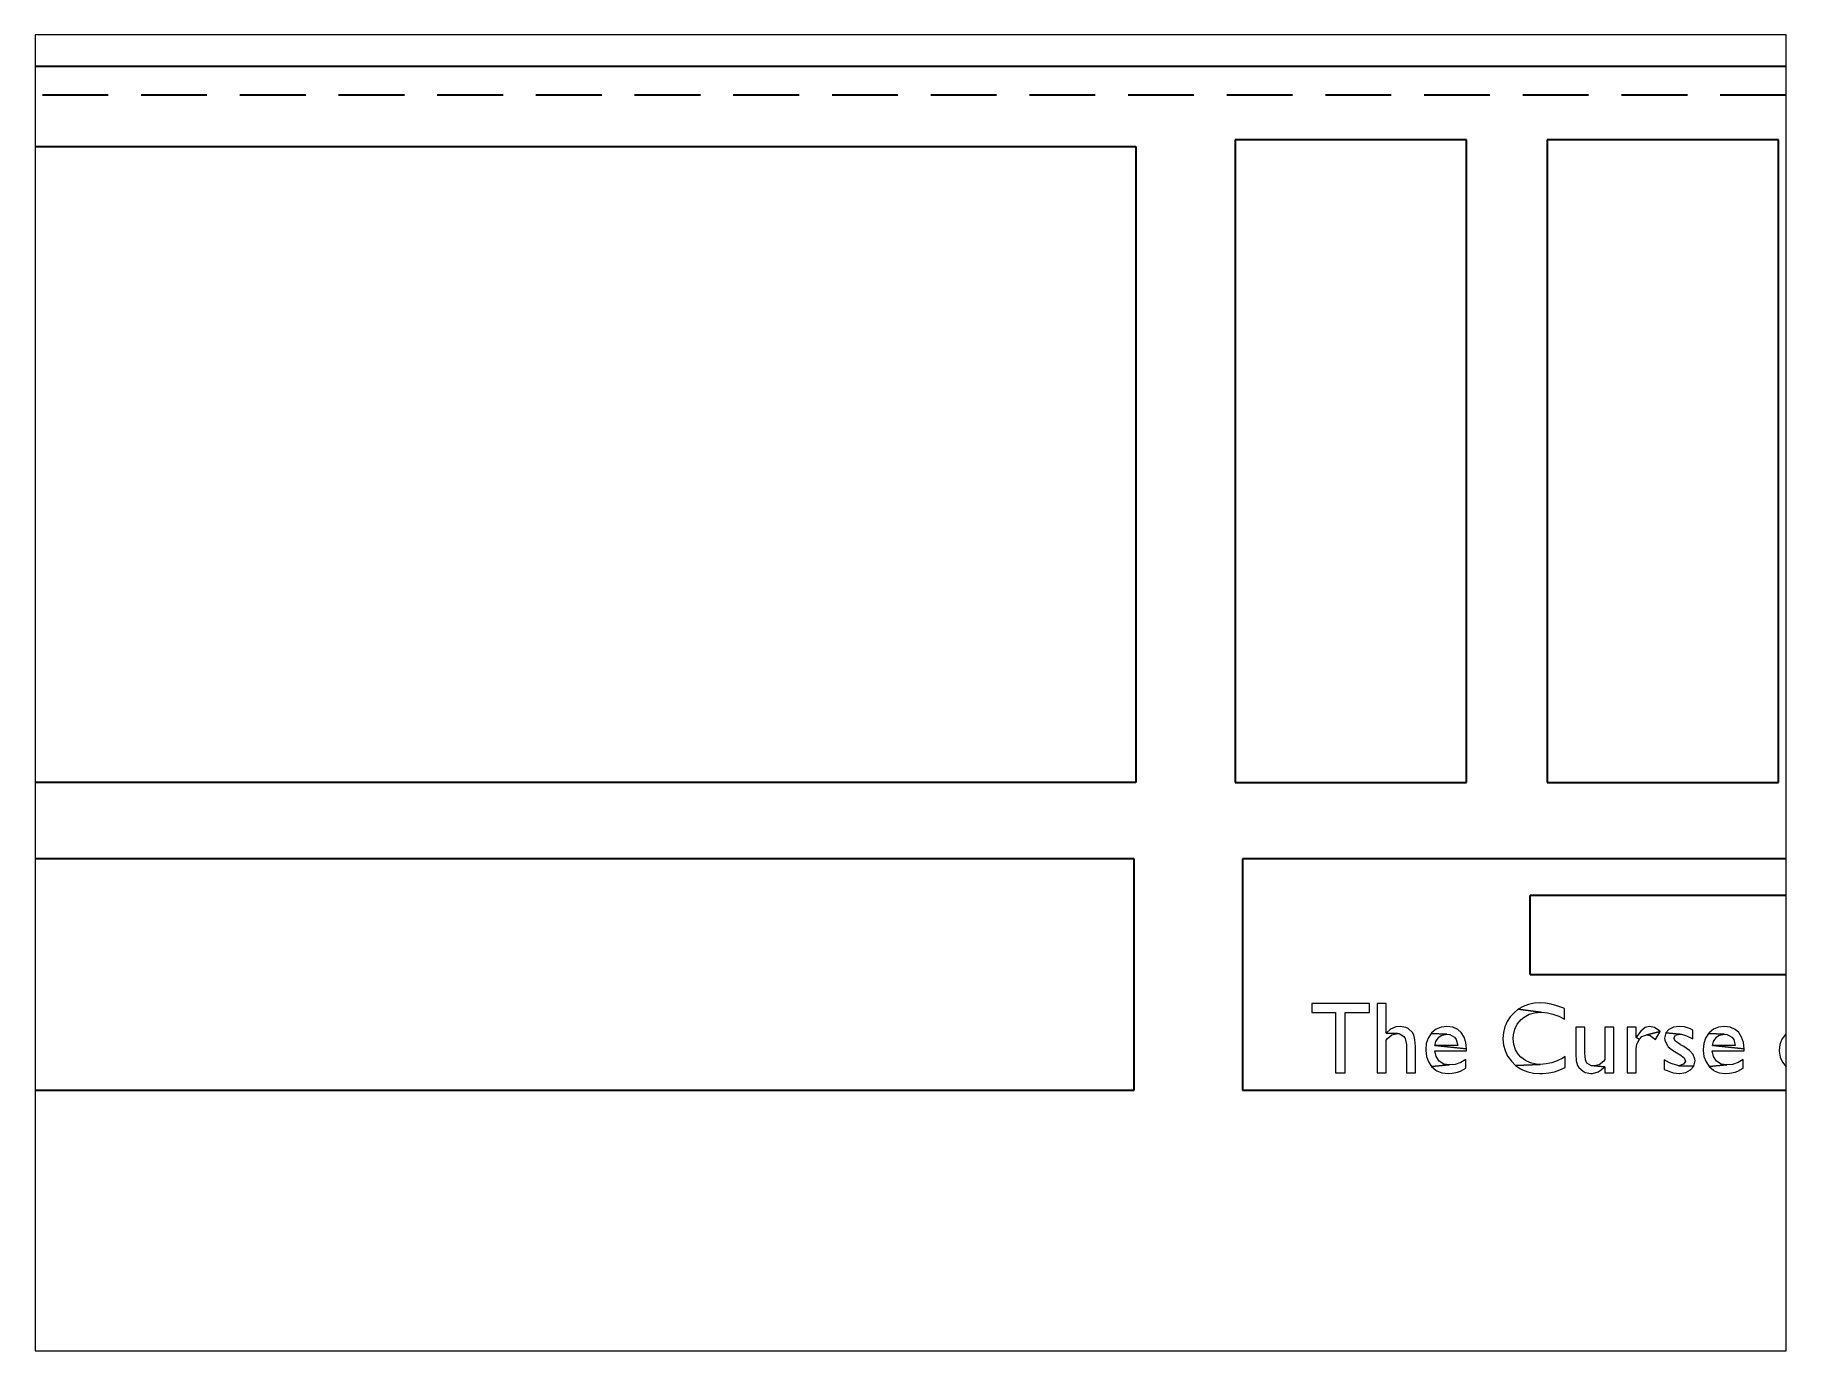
# Paper-space layout 'Print this to PDF' of a CAD drawing. Header units: inches. Extents: x 0.3 to 10.3, y 0.2 to 7.8.
# The model-space entities are those that its viewports show. They can reach past a viewport. Long polylines and large blocks are cut down to what shows.
import ezdxf

# ---------------------------------------------------------------- set-up
doc = ezdxf.new("R2010")
doc.units = ezdxf.units.IN
doc.header["$MEASUREMENT"] = 0
doc.linetypes.add('DASHED2', pattern=[0.375, 0.25, -0.125])
doc.layers.add('Cut Layer', color=1, linetype='Continuous')
doc.layers.add('Outline Layer', color=5, linetype='Continuous')
doc.layers.add('Do not Use', color=4, linetype='Continuous', plot=False)
doc.styles.get("Standard").update_dxf_attribs({"font": 'arial.ttf'})
doc.dimstyles.get("Standard").update_dxf_attribs({"dimtxt": 0.18, "dimasz": 0.18, "dimexe": 0.18, "dimexo": 0.0625, "dimgap": 0.09, "dimtad": 0, "dimtih": 1, "dimtoh": 1, "dimdec": 4, "dimzin": 0, "dimdsep": 46, "dimtxsty": 'Standard', "dimcen": 0.09, "dimadec": 0, "dimazin": 0, "dimtfac": 1, "dimtdec": 4, "dimtofl": 0, "dimtmove": 0, "dimatfit": 3, "dimfxl": 1, "dimtolj": 1, "dimtzin": 0, "dimarcsym": 0})

# ---------------------------------------------------------------- blocks, each defined once
blk = doc.blocks.new('*D0')
at = {"layer": 'Defpoints', "color": 0, "transparency": 16777216}
for p in [(24, 12.995), (0, 12), (24, 12)]:
    blk.add_point(p, dxfattribs=at)
at = {"layer": 'Do not Use', "color": 0, "lineweight": -2, "transparency": 16777216}
for p, q in [((0, 12.062), (0, 13.175)), ((24, 12.062), (24, 13.175)), ((0.18, 12.995), (11.465, 12.995)), ((23.82, 12.995), (12.535, 12.995))]:
    blk.add_line(p, q, dxfattribs=at)
at = {"layer": 'Do not Use', "color": 0, "transparency": 16777216}
for points in [[(0.18, 13.025), (0.18, 12.965), (0, 12.995)], [(23.82, 13.025), (23.82, 12.965), (24, 12.995)]]:
    blk.add_solid(points, dxfattribs=at)
at = {"layer": 'Do not Use', "color": 0, "transparency": 16777216, "insert": (12, 12.995), "char_height": 0.18, "attachment_point": 5}
blk.add_mtext('\\A1;24.0000', dxfattribs=at)
blk = doc.blocks.new('*D2')
at = {"layer": 'Defpoints', "color": 0, "transparency": 16777216}
for p in [(0.25, 12.421), (0.25, 11.75), (23.75, 11.75)]:
    blk.add_point(p, dxfattribs=at)
at = {"layer": 'Do not Use', "color": 0, "lineweight": -2, "transparency": 16777216}
for p, q in [((0.25, 11.812), (0.25, 12.601)), ((23.75, 11.812), (23.75, 12.601)), ((0.43, 12.421), (11.465, 12.421)), ((23.57, 12.421), (12.535, 12.421))]:
    blk.add_line(p, q, dxfattribs=at)
at = {"layer": 'Do not Use', "color": 0, "transparency": 16777216}
for points in [[(0.43, 12.451), (0.43, 12.391), (0.25, 12.421)], [(23.57, 12.451), (23.57, 12.391), (23.75, 12.421)]]:
    blk.add_solid(points, dxfattribs=at)
at = {"layer": 'Do not Use', "color": 0, "transparency": 16777216, "insert": (12, 12.421), "char_height": 0.18, "attachment_point": 5}
blk.add_mtext('\\A1;23.5000', dxfattribs=at)

msp = doc.modelspace()

# ---------------------------------------------------------------- linework, layer by layer
at = {"color": 242, "true_color": 0xcd2027}
for p, q in [((13.53278, 11.36335), (11.53278, 11.36335)), ((11.53278, 11.36335), (11.53278, 5.80566)), ((13.53278, 5.80566), (13.53278, 11.36335)), ((16.23159, 11.36335), (14.23159, 11.36335)), ((14.23159, 11.36335), (14.23159, 5.80566)), ((16.23159, 5.80566), (16.23159, 11.36335)), ((0.69841, 11.30566), (10.67341, 11.30566)), ((10.67341, 11.30566), (10.67341, 5.80566)), ((10.67341, 5.80566), (0.69841, 5.80566)), ((11.53278, 5.80566), (13.53278, 5.80566)), ((14.23159, 5.80566), (16.23159, 5.80566)), ((10.65812, 5.14487), (0.69841, 5.14487)), ((10.65812, 3.14487), (10.65812, 5.14487)), ((21.5544, 5.14487), (11.59469, 5.14487)), ((11.59469, 5.14487), (11.59469, 3.14487)), ((14.08462, 4.14487), (14.08462, 4.82747)), ((19.06447, 4.82747), (14.08462, 4.82747)), ((14.08462, 4.14487), (19.06447, 4.14487)), ((0.69841, 3.14487), (10.65812, 3.14487)), ((11.59469, 3.14487), (21.5544, 3.14487))]:
    msp.add_line(p, q, dxfattribs=at)
at = {"layer": 'Cut Layer', "color": 175, "lineweight": 0}
for p, q in [((13.94117, 3.81111), (13.91069, 3.77809)), ((13.98012, 3.84329), (13.94117, 3.81111)), ((14.02246, 3.86784), (13.98012, 3.84329)), ((14.17403, 3.81873), (13.98012, 3.84329)), ((13.98012, 3.84329), (14.17403, 3.81873)), ((14.06819, 3.88563), (14.02246, 3.86784)), ((14.03093, 3.77639), (14.07411, 3.8001)), ((14.1173, 3.89663), (14.06819, 3.88563)), ((14.07411, 3.8001), (14.12153, 3.81365)), ((14.1698, 3.90002), (14.1173, 3.89663)), ((14.12153, 3.81365), (14.17403, 3.81873)), ((14.1698, 3.90002), (14.1698, 3.90002)), ((14.21553, 3.89748), (14.1698, 3.90002)), ((14.17403, 3.81873), (14.18504, 3.81873)), ((14.18504, 3.81873), (14.23246, 3.81365)), ((14.26379, 3.88901), (14.21553, 3.89748)), ((14.23246, 3.81365), (14.28073, 3.80264)), ((14.3146, 3.87462), (14.26379, 3.88901)), ((14.28073, 3.80264), (14.32984, 3.78401)), ((14.3671, 3.85599), (14.3146, 3.87462)), ((14.37895, 3.85091), (14.3671, 3.85599)), ((14.37895, 3.75861), (14.37895, 3.85091)), ((13.23073, 3.64006), (13.22649, 3.63498)), ((13.22649, 3.63498), (13.36282, 3.62905)), ((13.26883, 3.67139), (13.23073, 3.64006)), ((13.31371, 3.69002), (13.26883, 3.67139)), ((13.36282, 3.69595), (13.31371, 3.69002)), ((13.41448, 3.68917), (13.36282, 3.69595)), ((13.45766, 3.66885), (13.41448, 3.68917)), ((13.4873, 3.64176), (13.45766, 3.66885)), ((13.5127, 3.6028), (13.4873, 3.64176)), ((13.85226, 3.64345), (13.84803, 3.5918)), ((13.86411, 3.69171), (13.85226, 3.64345)), ((13.88359, 3.73659), (13.86411, 3.69171)), ((13.91069, 3.77809), (13.88359, 3.73659)), ((13.93863, 3.62397), (13.94964, 3.67224)), ((13.94964, 3.67224), (13.97166, 3.71542)), ((13.97166, 3.71542), (14.00468, 3.75438)), ((14.00468, 3.75438), (14.03093, 3.77639)), ((14.32984, 3.78401), (14.37895, 3.75861)), ((14.55508, 3.68833), (14.47803, 3.68833)), ((14.47803, 3.68833), (14.47803, 3.46309)), ((14.55508, 3.46478), (14.55508, 3.68833)), ((14.80742, 3.68833), (14.72952, 3.68833)), ((14.72952, 3.68833), (14.72952, 3.40805)), ((14.80742, 3.29542), (14.80742, 3.68833)), ((14.99964, 3.68833), (14.92174, 3.68833)), ((14.92174, 3.68833), (14.92174, 3.29542)), ((14.99964, 3.59857), (14.99964, 3.68833)), ((15.04113, 3.6553), (15.00387, 3.60534)), ((15.07754, 3.68579), (15.04113, 3.6553)), ((15.1148, 3.69595), (15.07754, 3.68579)), ((15.20795, 3.65192), (15.09194, 3.62228)), ((15.09194, 3.62228), (15.20795, 3.65192)), ((15.11649, 3.69595), (15.1148, 3.69595)), ((15.15968, 3.68579), (15.11649, 3.69595)), ((15.2054, 3.65446), (15.15968, 3.68579)), ((15.1673, 3.58333), (15.20795, 3.65192)), ((15.20795, 3.65192), (15.2054, 3.65446)), ((15.2579, 3.64091), (15.24605, 3.59349)), ((15.28161, 3.66801), (15.2579, 3.64091)), ((15.3773, 3.62905), (15.2579, 3.64091)), ((15.2579, 3.64091), (15.3773, 3.62905)), ((15.32311, 3.69002), (15.28161, 3.66801)), ((15.37222, 3.69595), (15.32311, 3.69002)), ((15.41964, 3.69087), (15.37222, 3.69595)), ((15.46875, 3.67393), (15.41964, 3.69087)), ((15.48992, 3.66377), (15.46875, 3.67393)), ((15.48992, 3.58671), (15.48992, 3.66377)), ((15.62625, 3.63498), (15.6, 3.59518)), ((15.63049, 3.64006), (15.62625, 3.63498)), ((15.76258, 3.62905), (15.62625, 3.63498)), ((15.62625, 3.63498), (15.76258, 3.62905)), ((15.66859, 3.67139), (15.63049, 3.64006)), ((15.71347, 3.69002), (15.66859, 3.67139)), ((15.76258, 3.69595), (15.71347, 3.69002)), ((15.81339, 3.68917), (15.76258, 3.69595)), ((15.85742, 3.66885), (15.81339, 3.68917)), ((15.88706, 3.64176), (15.85742, 3.66885)), ((15.91246, 3.6028), (15.88706, 3.64176)), ((16.33754, 3.66208), (16.29774, 3.63244)), ((16.38242, 3.68071), (16.33754, 3.66208)), ((13.45682, 3.53167), (13.25952, 3.53167)), ((13.25952, 3.53167), (13.53387, 3.50119)), ((13.36282, 3.62905), (13.38738, 3.62651)), ((13.38738, 3.62651), (13.42887, 3.60365)), ((13.42887, 3.60365), (13.44411, 3.58248)), ((13.44411, 3.58248), (13.45682, 3.53167)), ((13.52795, 3.55538), (13.5127, 3.6028)), ((13.53387, 3.50119), (13.52795, 3.55538)), ((13.84803, 3.5918), (13.84803, 3.58502)), ((13.84803, 3.58502), (13.85311, 3.53421)), ((13.85311, 3.53421), (13.86666, 3.48595)), ((13.86666, 3.48595), (13.88867, 3.43938)), ((13.93694, 3.5918), (13.93863, 3.62397)), ((13.94202, 3.54014), (13.93694, 3.5918)), ((13.95726, 3.49357), (13.94202, 3.54014)), ((13.98351, 3.45208), (13.95726, 3.49357)), ((15.00387, 3.60534), (14.99964, 3.59857)), ((15.02758, 3.58587), (14.99964, 3.59857)), ((14.99964, 3.59857), (15.02758, 3.58587)), ((14.99964, 3.50119), (15.00472, 3.54184)), ((14.99964, 3.29542), (14.99964, 3.50119)), ((15.00472, 3.54184), (15.02758, 3.58587)), ((15.02758, 3.58587), (15.0479, 3.60704)), ((15.0479, 3.60704), (15.09194, 3.62228)), ((15.09194, 3.62228), (15.12242, 3.61551)), ((15.12242, 3.61551), (15.1673, 3.58333)), ((15.24605, 3.59349), (15.24774, 3.57486)), ((15.24774, 3.57486), (15.26976, 3.52913)), ((15.26976, 3.52913), (15.27823, 3.51897)), ((15.27823, 3.51897), (15.31379, 3.49018)), ((15.31379, 3.49018), (15.36714, 3.45716)), ((15.32649, 3.59349), (15.34089, 3.61889)), ((15.3392, 3.56809), (15.32649, 3.59349)), ((15.38069, 3.5393), (15.3392, 3.56809)), ((15.34089, 3.61889), (15.3773, 3.62905)), ((15.3773, 3.62905), (15.3917, 3.62736)), ((15.38323, 3.5376), (15.38069, 3.5393)), ((15.41117, 3.52236), (15.38323, 3.5376)), ((15.3917, 3.62736), (15.43657, 3.61466)), ((15.46113, 3.48764), (15.41117, 3.52236)), ((15.43657, 3.61466), (15.48992, 3.58671)), ((15.49331, 3.45123), (15.46113, 3.48764)), ((15.58476, 3.54776), (15.57968, 3.49442)), ((15.57968, 3.49442), (15.57968, 3.4868)), ((15.57968, 3.4868), (15.58645, 3.43514)), ((15.6, 3.59518), (15.58476, 3.54776)), ((15.66859, 3.4343), (15.65758, 3.4851)), ((15.65758, 3.4851), (15.93363, 3.4851)), ((15.65928, 3.53167), (15.66774, 3.56385)), ((15.93363, 3.50119), (15.65928, 3.53167)), ((15.85657, 3.53167), (15.65928, 3.53167)), ((15.65928, 3.53167), (15.93363, 3.50119)), ((15.66774, 3.56385), (15.69399, 3.60365)), ((15.69399, 3.60365), (15.71262, 3.6172)), ((15.71262, 3.6172), (15.76258, 3.62905)), ((15.76258, 3.62905), (15.78714, 3.62651)), ((15.78714, 3.62651), (15.82863, 3.60365)), ((15.82863, 3.60365), (15.84387, 3.58248)), ((15.84387, 3.58248), (15.85657, 3.53167)), ((15.9277, 3.55538), (15.91246, 3.6028)), ((15.93363, 3.50119), (15.9277, 3.55538)), ((15.93363, 3.49526), (15.93363, 3.50119)), ((15.93363, 3.4851), (15.93363, 3.49526)), ((16.24355, 3.5393), (16.23762, 3.48849)), ((16.23762, 3.48849), (16.23762, 3.48002)), ((16.26133, 3.58502), (16.24355, 3.5393)), ((16.29097, 3.62482), (16.26133, 3.58502)), ((16.29774, 3.63244), (16.29097, 3.62482)), ((16.44424, 3.61974), (16.29097, 3.62482)), ((16.29097, 3.62482), (16.44424, 3.61974)), ((16.31637, 3.49188), (16.32569, 3.54184)), ((16.31637, 3.48934), (16.31637, 3.49188)), ((16.32484, 3.43853), (16.31637, 3.48934)), ((16.32569, 3.54184), (16.35194, 3.58248)), ((16.35194, 3.58248), (16.35278, 3.58333)), ((16.35278, 3.58333), (16.39343, 3.61042)), ((13.88867, 3.43938), (13.89121, 3.43514)), ((13.89121, 3.43514), (13.92085, 3.39365)), ((13.92085, 3.39365), (13.95726, 3.35809)), ((14.17319, 3.3674), (13.95726, 3.35809)), ((13.95726, 3.35809), (14.17319, 3.3674)), ((13.95726, 3.35809), (13.99875, 3.3293)), ((14.00299, 3.43091), (13.98351, 3.45208)), ((14.04194, 3.40127), (14.00299, 3.43091)), ((14.08597, 3.38095), (14.04194, 3.40127)), ((14.13593, 3.36994), (14.08597, 3.38095)), ((14.17319, 3.3674), (14.13593, 3.36994)), ((14.2223, 3.37079), (14.17319, 3.3674)), ((14.27057, 3.38095), (14.2223, 3.37079)), ((14.31799, 3.39788), (14.27057, 3.38095)), ((14.36541, 3.42159), (14.31799, 3.39788)), ((14.34085, 3.31913), (14.38488, 3.3403)), ((14.38488, 3.4343), (14.36541, 3.42159)), ((14.38488, 3.3403), (14.38488, 3.4343)), ((14.47803, 3.46309), (14.47803, 3.45631)), ((14.47803, 3.45631), (14.48226, 3.39788)), ((14.48226, 3.39788), (14.49411, 3.35809)), ((14.49411, 3.35809), (14.50343, 3.34115)), ((14.50343, 3.34115), (14.54153, 3.30728)), ((14.56101, 3.40635), (14.55508, 3.46478)), ((14.57371, 3.37841), (14.56101, 3.40635)), ((14.61266, 3.35555), (14.57371, 3.37841)), ((14.63553, 3.35385), (14.61266, 3.35555)), ((14.6804, 3.36401), (14.63553, 3.35385)), ((14.63553, 3.35385), (14.72952, 3.34623)), ((14.72952, 3.34623), (14.63553, 3.35385)), ((14.71936, 3.39534), (14.6804, 3.36401)), ((14.68972, 3.31321), (14.72952, 3.34623)), ((14.72952, 3.40805), (14.71936, 3.39534)), ((14.72952, 3.34623), (14.72952, 3.29542)), ((15.24351, 3.4072), (15.24351, 3.32422)), ((15.28839, 3.38095), (15.24351, 3.4072)), ((15.3104, 3.37079), (15.28839, 3.38095)), ((15.36121, 3.35639), (15.3104, 3.37079)), ((15.36799, 3.35555), (15.36121, 3.35639)), ((15.36714, 3.45716), (15.37645, 3.45208)), ((15.41032, 3.36825), (15.36799, 3.35555)), ((15.49754, 3.35131), (15.36799, 3.35555)), ((15.36799, 3.35555), (15.49754, 3.35131)), ((15.37645, 3.45208), (15.41625, 3.42498)), ((15.42811, 3.39619), (15.41032, 3.36825)), ((15.41625, 3.42498), (15.42811, 3.39619)), ((15.47129, 3.31998), (15.49754, 3.35131)), ((15.50855, 3.41313), (15.49331, 3.45123)), ((15.49754, 3.35131), (15.5094, 3.39873)), ((15.5094, 3.39873), (15.50855, 3.41313)), ((15.58645, 3.43514), (15.60424, 3.38942)), ((15.60424, 3.38942), (15.63049, 3.34962)), ((15.7846, 3.36232), (15.63049, 3.34962)), ((15.63049, 3.34962), (15.7846, 3.36232)), ((15.63049, 3.34962), (15.66774, 3.31659)), ((15.69569, 3.39534), (15.66859, 3.4343)), ((15.73633, 3.36994), (15.69569, 3.39534)), ((15.7846, 3.36232), (15.73633, 3.36994)), ((15.83456, 3.3674), (15.7846, 3.36232)), ((15.88198, 3.38349), (15.83456, 3.3674)), ((15.88028, 3.30897), (15.92686, 3.33438)), ((15.92686, 3.40974), (15.88198, 3.38349)), ((15.92686, 3.33438), (15.92686, 3.40974)), ((16.23762, 3.48002), (16.24609, 3.42922)), ((16.24609, 3.42922), (16.26557, 3.38518)), ((16.26557, 3.38518), (16.2969, 3.34623)), ((16.2969, 3.34623), (16.30536, 3.33861)), ((16.30536, 3.33861), (16.34601, 3.31067)), ((16.35194, 3.39788), (16.32484, 3.43853)), ((16.35278, 3.39704), (16.35194, 3.39788)), ((16.39343, 3.37079), (16.35278, 3.39704)), ((13.99875, 3.3293), (14.01738, 3.31913)), ((14.01738, 3.31913), (14.06311, 3.3022)), ((14.06311, 3.3022), (14.11307, 3.29204)), ((14.11307, 3.29204), (14.16811, 3.28865)), ((14.16811, 3.28865), (14.19097, 3.2895)), ((14.19097, 3.2895), (14.24347, 3.29373)), ((14.24347, 3.29373), (14.29428, 3.30389)), ((14.29428, 3.30389), (14.34085, 3.31913)), ((14.54153, 3.30728), (14.56016, 3.29797)), ((14.56016, 3.29797), (14.60928, 3.28865)), ((14.60928, 3.28865), (14.62367, 3.2895)), ((14.62367, 3.2895), (14.67278, 3.30389)), ((14.67278, 3.30389), (14.68972, 3.31321)), ((14.72952, 3.29542), (14.80742, 3.29542)), ((14.92174, 3.29542), (14.99964, 3.29542)), ((15.24351, 3.32422), (15.26722, 3.31321)), ((15.26722, 3.31321), (15.3121, 3.29627)), ((15.3121, 3.29627), (15.32226, 3.29373)), ((15.32226, 3.29373), (15.37476, 3.28865)), ((15.37476, 3.28865), (15.3773, 3.28865)), ((15.3773, 3.28865), (15.4298, 3.29712)), ((15.4298, 3.29712), (15.47129, 3.31998)), ((15.66774, 3.31659), (15.67452, 3.31236)), ((15.67452, 3.31236), (15.71855, 3.29542)), ((15.71855, 3.29542), (15.77274, 3.2895)), ((15.77274, 3.2895), (15.80746, 3.29119)), ((15.80746, 3.29119), (15.85573, 3.29966)), ((15.85573, 3.29966), (15.88028, 3.30897)), ((16.34601, 3.31067), (16.39258, 3.29458))]:
    msp.add_line(p, q, dxfattribs=at)
for points in [[(12.69218, 3.89325), (12.19428, 3.89325), (12.19428, 3.81704), (12.39835, 3.81704), (12.39835, 3.29542), (12.48387, 3.29542), (12.48387, 3.81704), (12.69218, 3.81704)], [(12.83782, 3.8924), (12.76077, 3.8924), (12.76077, 3.29542), (12.83782, 3.29542), (12.83782, 3.5774), (12.85053, 3.5901), (12.88778, 3.62143), (12.93605, 3.63413), (12.83782, 3.63667)], [(12.95891, 3.69595), (12.91996, 3.69171), (12.87593, 3.67139), (12.83782, 3.63667), (12.93605, 3.63413), (12.95045, 3.63329), (12.99194, 3.60788), (13.00295, 3.5901), (13.01311, 3.53845), (13.01311, 3.29542), (13.09101, 3.29542), (13.09101, 3.51982), (13.09101, 3.52236), (13.08678, 3.57994), (13.07577, 3.62228), (13.06561, 3.64176), (13.0292, 3.67647), (13.00887, 3.68663)], [(13.22649, 3.63498), (13.20024, 3.59518), (13.185, 3.54776), (13.17992, 3.49442), (13.17992, 3.4868), (13.1867, 3.43514), (13.20448, 3.38942), (13.23073, 3.34962), (13.38484, 3.36232), (13.33657, 3.36994), (13.29593, 3.39534), (13.26883, 3.4343), (13.25782, 3.4851), (13.53387, 3.4851), (13.53387, 3.49526), (13.53387, 3.50119), (13.25952, 3.53167), (13.26799, 3.56385), (13.29424, 3.60365), (13.31286, 3.6172), (13.36282, 3.62905)], [(13.5271, 3.40974), (13.48222, 3.38349), (13.4348, 3.3674), (13.38484, 3.36232), (13.23073, 3.34962), (13.26799, 3.31659), (13.27476, 3.31236), (13.31879, 3.29542), (13.37299, 3.2895), (13.4077, 3.29119), (13.45597, 3.29966), (13.48053, 3.30897), (13.5271, 3.33438)]]:
    msp.add_lwpolyline(points, close=True, dxfattribs=at)
at = {"layer": 'Do not Use'}
msp.add_line((0, 12), (24, 12), dxfattribs=at)
at = {"layer": 'Do not Use', "linetype": 'DASHED2'}
msp.add_lwpolyline([(0.25, 0.25), (23.75, 0.25), (23.75, 11.75), (0.25, 11.75)], close=True, dxfattribs=at)

# ---------------------------------------------------------------- dimensions: what is measured, and where the dimension line sits
at = {"layer": 'Do not Use'}
for base, p1, p2, picture, middle in [((24, 12.99539), (0, 12), (24, 12), '*D0', (12, 12.99539)), ((0.25, 12.42105), (23.75, 11.75), (0.25, 11.75), '*D2', (12, 12.42105))]:
    dim = msp.add_linear_dim(base=base, p1=p1, p2=p2, dimstyle='Standard', dxfattribs=at)
    dim.commit()
    dim.dimension.update_dxf_attribs({"geometry": picture, "text_midpoint": middle})

psp = doc.layouts.new('Print this to PDF')

# ---------------------------------------------------------------- viewports
at = {"layer": 'Outline Layer'}
psp.add_viewport(center=(5.327, 4.012), size=(10.038, 7.54328), view_center_point=(8.72399, 6.57934), view_height=11.3809378, dxfattribs=at)

doc.saveas('drawing.dxf')
